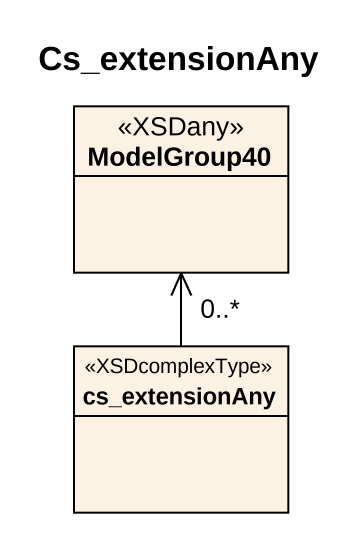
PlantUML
@startuml
title Cs_extensionAny
hide circle
hide empty members
class ModelGroup40 <<XSDany>>
class cs_extensionAny <<XSDcomplexType>>
cs_extensionAny -up-> "0..*" ModelGroup40
@enduml
